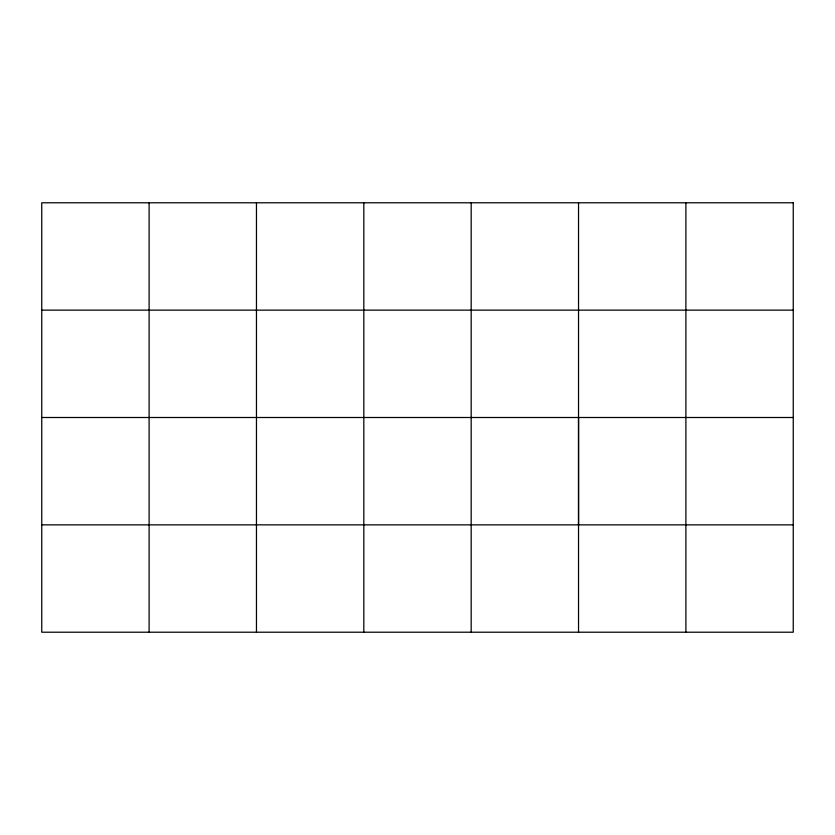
<?xml version="1.0" encoding="UTF-8"?>
<svg xmlns="http://www.w3.org/2000/svg" width="835" height="835" viewBox="0 0 835 835"><rect width="100%" height="100%" fill="white"/><g stroke="black" fill="none" stroke-linecap="round" stroke-linejoin="round"><path stroke-width="1.25" d="M578.54 524.86L578.54 417.5M41.75 310.14L793.25 310.14M41.75 417.5L793.25 417.5M41.75 524.86L793.25 524.86M685.89 202.79L685.89 632.21M578.54 202.79L578.54 632.21M471.18 202.79L471.18 632.21M363.82 202.79L363.82 632.21M256.46 202.79L256.46 632.21M149.11 202.79L149.11 632.21M793.25 202.79L41.75 202.79L41.75 632.21L793.25 632.21L793.25 202.79"/></g></svg>
